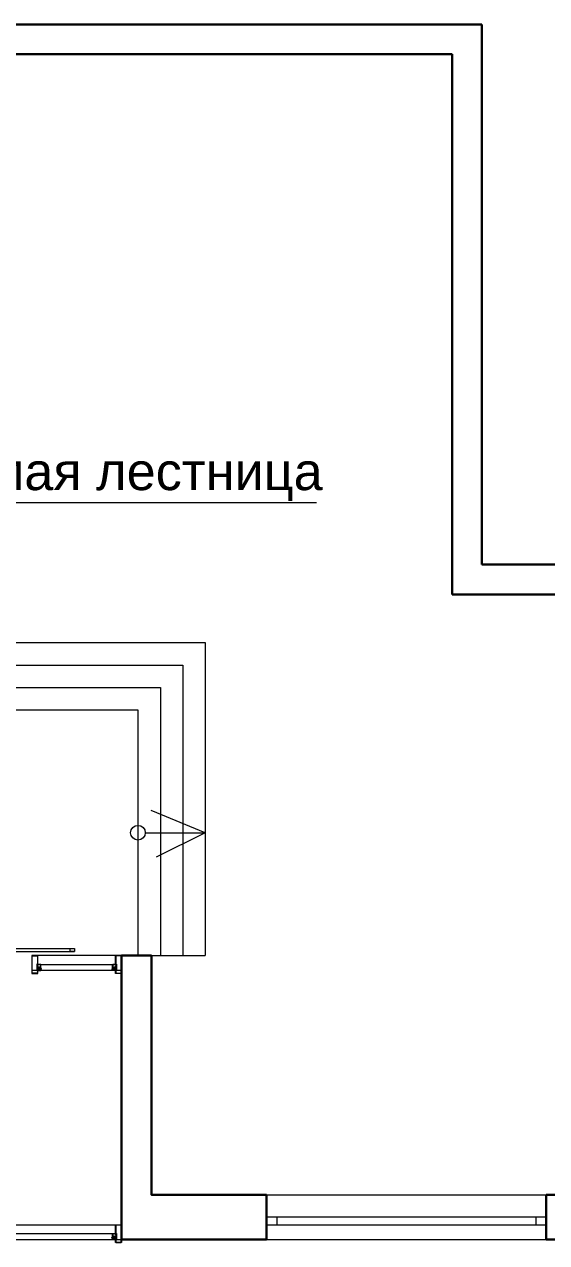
# Model space of a CAD drawing. Header units: metres. Extents: x -443 to 179, y -184 to -91.
# Drawn here: x -104.21 to -100.71, y -165.75 to -157.61 of the extents above; entities that cross this region are included whole.
import ezdxf

# ---------------------------------------------------------------- set-up
doc = ezdxf.new("R2010")
doc.units = ezdxf.units.M
doc.header["$MEASUREMENT"] = 0
for name, color, linetype, lineweight in [('Level 50', 7, 'Continuous', 0), ('выноска', 7, 'Continuous', 20), ('окна', 153, 'Continuous', 18), ('стена', 7, 'Continuous', 40)]:
    doc.layers.add(name, color=color, linetype=linetype, lineweight=lineweight)
doc.styles.add('Style-Arial', font='arial.ttf')

msp = doc.modelspace()

# ---------------------------------------------------------------- linework, layer by layer
at = {"color": 7, "linetype": 'Continuous', "lineweight": 13}
for points in [[(-106.74711114, -161.7451916), (-102.99711114, -161.7451916), (-102.99711114, -163.8351916)], [(-106.74711114, -161.8951916), (-103.14711114, -161.8951916), (-103.14711114, -163.8351916)], [(-106.74711114, -162.0451916), (-103.29711114, -162.0451916), (-103.29711114, -163.8351916)], [(-106.74711114, -162.1951916), (-103.44711114, -162.1951916), (-103.44711114, -163.8351916)], [(-103.55711114, -163.8351916), (-102.99711114, -163.8351916)]]:
    msp.add_lwpolyline(points, dxfattribs=at)
msp.add_circle((-103.44711114, -163.0151916), 0.04900933, dxfattribs=at)
at = {"layer": 'Level 50', "color": 7, "linetype": 'Continuous', "lineweight": 0}
for p, q in [((-102.99711114, -163.0151916), (-103.35932265, -162.86698238)), ((-103.39810182, -163.0151916), (-102.99711114, -163.0151916)), ((-102.99711114, -163.0151916), (-103.32566537, -163.17860812))]:
    msp.add_line(p, q, dxfattribs=at)
at = {"layer": 'Level 50', "color": 7, "linetype": 'Continuous', "lineweight": 30}
for points in [[(-121.14711114, -157.61425684), (-113.93711114, -157.61425684), (-110.35711114, -157.61425684), (-106.74711114, -157.61425684), (-101.14711114, -157.61425684), (-101.14711114, -157.61425684)], [(-101.14711114, -157.61425684), (-101.14711114, -161.22425684)], [(-120.94711114, -157.81425684), (-114.13711114, -157.81425684), (-114.13711114, -158.48425684), (-113.93711114, -158.48425684), (-113.93711114, -157.81425684), (-110.55711114, -157.81425684), (-110.55711114, -158.48425684), (-110.35711114, -158.48425684), (-110.35711114, -157.81425684), (-106.94711114, -157.81425684), (-106.94711114, -158.41425684), (-106.74711114, -158.41425684), (-106.74711114, -157.81425684), (-101.34711114, -157.81425684)], [(-101.34711114, -157.81425684), (-101.34711114, -161.42425684)], [(-101.14711114, -161.22425684), (-98.53711114, -161.22425684), (-98.53711114, -160.12425684), (-99.85711114, -160.12425684)], [(-101.34711114, -161.42425684), (-99.95711114, -161.42425684), (-99.95711114, -162.30425684)], [(-103.35711114, -163.8351916), (-103.55711114, -163.8351916), (-103.55711114, -165.73425684), (-102.58711114, -165.73425684)], [(-103.35711114, -163.8351916), (-103.35711114, -165.43425684), (-102.58711114, -165.43425684)], [(-102.58711114, -165.43425684), (-102.58711114, -165.73425684)], [(-100.71711114, -165.43425684), (-99.95711114, -165.43425684)], [(-100.71711114, -165.43425684), (-100.71711114, -165.73425684)], [(-100.71711114, -165.73425684), (-99.11711114, -165.73425684)]]:
    msp.add_lwpolyline(points, dxfattribs=at)
at = {"layer": 'выноска', "linetype": 'Continuous', "lineweight": 0, "flags": 128}
msp.add_lwpolyline([(-106.35169788, -160.80961511), (-102.25381248, -160.80961511)], dxfattribs=at)
at = {"layer": 'окна', "color": 5}
for p, q in [((-104.60311114, -165.63425684), (-103.55711114, -165.63425684)), ((-104.60311114, -165.73425684), (-103.55711114, -165.73425684))]:
    msp.add_line(p, q, dxfattribs=at)
for points in [[(-104.44241417, -163.78840154), (-103.87180734, -163.78840141)], [(-104.44241417, -163.80840154), (-103.87180734, -163.80840141)], [(-103.55711114, -163.8351916), (-104.15711076, -163.8351916)], [(-104.15511076, -163.9356916), (-104.15511076, -163.8381916), (-104.11911076, -163.8381916), (-104.11911076, -163.8946916), (-104.12411076, -163.8946916), (-104.12411076, -163.9356916), (-104.11911076, -163.9356916), (-104.11911076, -163.9531916), (-104.15511076, -163.9531916), (-104.15511076, -163.9356916)], [(-103.55911114, -163.9356916), (-103.55911114, -163.8381916), (-103.59511114, -163.8381916), (-103.59511114, -163.8946916), (-103.59011114, -163.8946916), (-103.59011114, -163.9356916), (-103.59511114, -163.9356916), (-103.59511114, -163.9531916), (-103.55911114, -163.9531916), (-103.55911114, -163.9356916)], [(-104.15711076, -163.89868839), (-104.15711076, -163.9351916)], [(-103.55711114, -163.9351916), (-104.15711076, -163.9351925)], [(-104.11711076, -163.8951916), (-103.59711114, -163.8951916)], [(-104.09991632, -163.9221916), (-104.11211076, -163.9221916)], [(-104.09996095, -163.9271916), (-104.11211076, -163.9271916)], [(-103.61430558, -163.9221916), (-103.60211114, -163.9221916)], [(-103.61426095, -163.9271916), (-103.60211114, -163.9271916)], [(-103.55911114, -165.73475684), (-103.55911114, -165.63725684), (-103.59511114, -165.63725684), (-103.59511114, -165.69375684), (-103.59011114, -165.69375684), (-103.59011114, -165.73475684), (-103.59511114, -165.73475684), (-103.59511114, -165.75225684), (-103.55911114, -165.75225684), (-103.55911114, -165.73475684)], [(-104.56711114, -165.69425684), (-103.59311114, -165.69425684)], [(-103.61430558, -165.72125684), (-103.60211114, -165.72125684)], [(-103.61426095, -165.72625684), (-103.60211114, -165.72625684)]]:
    msp.add_lwpolyline(points, dxfattribs=at)
for points in [[(-104.15711076, -163.9351916), (-104.15711076, -163.9351916), (-104.15711076, -163.9551916), (-104.11711076, -163.9551916), (-104.11711076, -163.9351916), (-104.09761076, -163.9351916, 0.4142135624), (-104.09711076, -163.9346916), (-104.09711076, -163.9306916, 0.4142135624), (-104.09761076, -163.9301916), (-104.09866076, -163.9301916, 0.4142135624), (-104.09916076, -163.9306916), (-104.09916076, -163.9313916), (-104.09841076, -163.9313916), (-104.09841076, -163.9338916), (-104.10241076, -163.9338916), (-104.10241076, -163.9313916), (-104.10166076, -163.9313916), (-104.10166076, -163.9306916, 0.4142135624), (-104.10216076, -163.9301916), (-104.10561076, -163.9301916), (-104.10561076, -163.9308916, 0.4142135624), (-104.10511076, -163.9313916), (-104.10361076, -163.9313916), (-104.10361076, -163.9336916), (-104.12211076, -163.9336916), (-104.12211076, -163.9159416), (-104.11711076, -163.9159416), (-104.11711076, -163.91244481), (-104.11785535, -163.91200647, 0.5801735595), (-104.11861078, -163.91243837), (-104.11861078, -163.9144416), (-104.12211076, -163.9144416), (-104.12211076, -163.9056916), (-104.12261076, -163.9051916), (-104.12211076, -163.9046916), (-104.12211076, -163.8966916), (-104.11861078, -163.8966916), (-104.11861078, -163.89869482, 0.5801735595), (-104.11785535, -163.89912672), (-104.11711076, -163.89868839), (-104.11711076, -163.8351916), (-104.15711076, -163.8351916), (-104.15711076, -163.89868839)], [(-103.55711114, -163.9351916), (-103.55711114, -163.9351916), (-103.55711114, -163.9551916), (-103.59711114, -163.9551916), (-103.59711114, -163.9351916), (-103.61661114, -163.9351916, -0.4142135624), (-103.61711114, -163.9346916), (-103.61711114, -163.9306916, -0.4142135624), (-103.61661114, -163.9301916), (-103.61556114, -163.9301916, -0.4142135624), (-103.61506114, -163.9306916), (-103.61506114, -163.9313916), (-103.61581114, -163.9313916), (-103.61581114, -163.9338916), (-103.61181114, -163.9338916), (-103.61181114, -163.9313916), (-103.61256114, -163.9313916), (-103.61256114, -163.9306916, -0.4142135624), (-103.61206114, -163.9301916), (-103.60861114, -163.9301916), (-103.60861114, -163.9308916, -0.4142135624), (-103.60911114, -163.9313916), (-103.61061114, -163.9313916), (-103.61061114, -163.9336916), (-103.59211114, -163.9336916), (-103.59211114, -163.9159416), (-103.59711114, -163.9159416), (-103.59711114, -163.91244481), (-103.59636655, -163.91200647, -0.5801735595), (-103.59561112, -163.91243837), (-103.59561112, -163.9144416), (-103.59211114, -163.9144416), (-103.59211114, -163.9056916), (-103.59161114, -163.9051916), (-103.59211114, -163.9046916), (-103.59211114, -163.8966916), (-103.59561112, -163.8966916), (-103.59561112, -163.89869482, -0.5801735595), (-103.59636655, -163.89912672), (-103.59711114, -163.89868839), (-103.59711114, -163.8351916), (-103.55711114, -163.8351916), (-103.55711114, -163.89868839)], [(-103.55711114, -165.73425684), (-103.55711114, -165.73425684), (-103.55711114, -165.75425684), (-103.59711114, -165.75425684), (-103.59711114, -165.73425684), (-103.61661114, -165.73425684, -0.4142135624), (-103.61711114, -165.73375684), (-103.61711114, -165.72975684, -0.4142135624), (-103.61661114, -165.72925684), (-103.61556114, -165.72925684, -0.4142135624), (-103.61506114, -165.72975684), (-103.61506114, -165.73045684), (-103.61581114, -165.73045684), (-103.61581114, -165.73295684), (-103.61181114, -165.73295684), (-103.61181114, -165.73045684), (-103.61256114, -165.73045684), (-103.61256114, -165.72975684, -0.4142135624), (-103.61206114, -165.72925684), (-103.60861114, -165.72925684), (-103.60861114, -165.72995684, -0.4142135624), (-103.60911114, -165.73045684), (-103.61061114, -165.73045684), (-103.61061114, -165.73275684), (-103.59211114, -165.73275684), (-103.59211114, -165.71500684), (-103.59711114, -165.71500684), (-103.59711114, -165.71151005), (-103.59636655, -165.71107172, -0.5801735595), (-103.59561112, -165.71150362), (-103.59561112, -165.71350684), (-103.59211114, -165.71350684), (-103.59211114, -165.70475684), (-103.59161114, -165.70425684), (-103.59211114, -165.70375684), (-103.59211114, -165.69575684), (-103.59561112, -165.69575684), (-103.59561112, -165.69776007, -0.5801735595), (-103.59636655, -165.69819197), (-103.59711114, -165.69775364), (-103.59711114, -165.63425684), (-103.55711114, -165.63425684), (-103.55711114, -165.69775364)]]:
    msp.add_lwpolyline(points, format="xyb", dxfattribs=at)
at = {"layer": 'окна', "color": 5, "ltscale": 100}
msp.add_lwpolyline([(-103.90120051, -163.78840154), (-103.87180734, -163.78840154), (-103.87180734, -163.80840147), (-103.90120051, -163.80840146)], close=True, dxfattribs=at)
at = {"layer": 'окна', "color": 5}
for points in [[(-104.11211076, -163.9186916), (-104.12211076, -163.9186916), (-104.12211076, -163.9306916), (-104.11211076, -163.9306916)], [(-103.60211114, -163.9186916), (-103.59211114, -163.9186916), (-103.59211114, -163.9306916), (-103.60211114, -163.9306916)], [(-103.60211114, -165.71775684), (-103.59211114, -165.71775684), (-103.59211114, -165.72975684), (-103.60211114, -165.72975684)]]:
    msp.add_lwpolyline(points, close=True, dxfattribs=at)
for points in [[(-104.09811076, -163.9141916), (-104.10711076, -163.9141916), (-104.11501076, -163.9106916), (-104.12141076, -163.9106916, 0.4142135624), (-104.12191076, -163.9111916), (-104.12191076, -163.9114275, 0.2346100061), (-104.12169934, -163.91182856), (-104.12063292, -163.91262249, 0.3036194749), (-104.12018814, -163.91262318), (-104.11891076, -163.9116916), (-104.11501076, -163.9116916), (-104.10711076, -163.9151916), (-104.10361076, -163.9151916), (-104.10361076, -163.9179916), (-104.10361076, -163.9191916), (-104.10238811, -163.9191916), (-104.10181076, -163.9181916), (-104.10261076, -163.9181916), (-104.10261076, -163.9151916), (-104.09811076, -163.9151916), (-104.09811076, -163.9181916), (-104.09931076, -163.9181916), (-104.09873341, -163.9191916), (-104.09711076, -163.9191916), (-104.09711076, -163.8951916), (-104.11711076, -163.8951916), (-104.11711076, -163.8961916), (-104.11511076, -163.8961916), (-104.11511076, -163.8991916), (-104.11917239, -163.8991916), (-104.12076898, -163.89759501, 0.9798244206), (-104.12146196, -163.89831625), (-104.11958661, -163.9001916), (-104.11391076, -163.9001916), (-104.11391076, -163.8961916), (-104.09811076, -163.8961916), (-104.09811076, -163.9141916)], [(-104.10225214, -163.91757881), (-104.10111076, -163.9168916), (-104.10111076, -163.9181916), (-104.10136076, -163.9181916), (-104.10136076, -163.9191916), (-104.1030169, -163.91992766, 0.2781165631), (-104.10360848, -163.92077399, 0.298632436), (-104.10294657, -163.92164845), (-104.10010692, -163.92216216, 1.2270617229), (-104.09995077, -163.92150322), (-104.10231076, -163.9206916), (-104.10036076, -163.9201916), (-104.09936076, -163.9206916), (-104.09686076, -163.9206916), (-104.0923371, -163.92208972, 1.2627930682), (-104.09197854, -163.92151033), (-104.09611076, -163.9181916), (-104.09711076, -163.9181916), (-104.09711076, -163.9191916, -0.4142135624), (-104.09761076, -163.9196916), (-104.09886076, -163.9196916, -0.4142135624), (-104.09936076, -163.9191916), (-104.09936076, -163.9181916), (-104.09961076, -163.9181916), (-104.09961076, -163.9168916), (-104.09846938, -163.91757881, 0.9540885036), (-104.09793108, -163.91713254), (-104.09961076, -163.9151916), (-104.10111076, -163.9151916), (-104.10279044, -163.91713254, 0.9540885036)], [(-104.10225214, -163.93180728), (-104.10111076, -163.9321916), (-104.10111076, -163.93119449), (-104.10136076, -163.93119449), (-104.10136076, -163.93019449), (-104.1030169, -163.92945843, -0.2781165631), (-104.10360848, -163.92861209, -0.298632436), (-104.10294657, -163.92773764), (-104.10010692, -163.92722392, -1.2270617229), (-104.09995077, -163.92788287), (-104.10231076, -163.92869449), (-104.10036076, -163.92919449), (-104.09936076, -163.92869449), (-104.09686076, -163.92869449), (-104.0923371, -163.92729636, -1.2627930682), (-104.09197854, -163.92787576), (-104.09611076, -163.93119449), (-104.09711076, -163.93119449), (-104.09711076, -163.93019449, 0.4142135624), (-104.09761076, -163.92969449), (-104.09886076, -163.92969449, 0.4142135624), (-104.09936076, -163.93019449), (-104.09936076, -163.93119449), (-104.09961076, -163.93119449), (-104.09961076, -163.9321916), (-104.09846938, -163.93180728, -0.9540885036), (-104.09793108, -163.93225354), (-104.09961076, -163.9338916), (-104.10111076, -163.9338916), (-104.10279044, -163.93225354, -0.9540885036)], [(-103.61196976, -163.91757881), (-103.61311114, -163.9168916), (-103.61311114, -163.9181916), (-103.61286114, -163.9181916), (-103.61286114, -163.9191916), (-103.61120501, -163.91992766, -0.2781165631), (-103.61061342, -163.92077399, -0.298632436), (-103.61127534, -163.92164845), (-103.61411498, -163.92216216, -1.2270617229), (-103.61427114, -163.92150322), (-103.61191114, -163.9206916), (-103.61386114, -163.9201916), (-103.61486114, -163.9206916), (-103.61736114, -163.9206916), (-103.6218848, -163.92208972, -1.2627930682), (-103.62224336, -163.92151033), (-103.61811114, -163.9181916), (-103.61711114, -163.9181916), (-103.61711114, -163.9191916, 0.4142135624), (-103.61661114, -163.9196916), (-103.61536114, -163.9196916, 0.4142135624), (-103.61486114, -163.9191916), (-103.61486114, -163.9181916), (-103.61461114, -163.9181916), (-103.61461114, -163.9168916), (-103.61575253, -163.91757881, -0.9540885036), (-103.61629083, -163.91713254), (-103.61461114, -163.9151916), (-103.61311114, -163.9151916), (-103.61143146, -163.91713254, -0.9540885036)], [(-103.61196976, -163.93180728), (-103.61311114, -163.9321916), (-103.61311114, -163.93119449), (-103.61286114, -163.93119449), (-103.61286114, -163.93019449), (-103.61120501, -163.92945843, 0.2781165631), (-103.61061342, -163.92861209, 0.298632436), (-103.61127534, -163.92773764), (-103.61411498, -163.92722392, 1.2270617229), (-103.61427114, -163.92788287), (-103.61191114, -163.92869449), (-103.61386114, -163.92919449), (-103.61486114, -163.92869449), (-103.61736114, -163.92869449), (-103.6218848, -163.92729636, 1.2627930682), (-103.62224336, -163.92787576), (-103.61811114, -163.93119449), (-103.61711114, -163.93119449), (-103.61711114, -163.93019449, -0.4142135624), (-103.61661114, -163.92969449), (-103.61536114, -163.92969449, -0.4142135624), (-103.61486114, -163.93019449), (-103.61486114, -163.93119449), (-103.61461114, -163.93119449), (-103.61461114, -163.9321916), (-103.61575253, -163.93180728, 0.9540885036), (-103.61629083, -163.93225354), (-103.61461114, -163.9338916), (-103.61311114, -163.9338916), (-103.61143146, -163.93225354, 0.9540885036)], [(-103.61611114, -163.9141916), (-103.60711114, -163.9141916), (-103.59921114, -163.9106916), (-103.59281114, -163.9106916, -0.4142135624), (-103.59231114, -163.9111916), (-103.59231114, -163.9114275, -0.2346100061), (-103.59252256, -163.91182856), (-103.59358898, -163.91262249, -0.3036194749), (-103.59403377, -163.91262318), (-103.59531114, -163.9116916), (-103.59921114, -163.9116916), (-103.60711114, -163.9151916), (-103.61061114, -163.9151916), (-103.61061114, -163.9179916), (-103.61061114, -163.9191916), (-103.61183379, -163.9191916), (-103.61241114, -163.9181916), (-103.61161114, -163.9181916), (-103.61161114, -163.9151916), (-103.61611114, -163.9151916), (-103.61611114, -163.9181916), (-103.61491114, -163.9181916), (-103.61548849, -163.9191916), (-103.61711114, -163.9191916), (-103.61711114, -163.8951916), (-103.59711114, -163.8951916), (-103.59711114, -163.8961916), (-103.59911114, -163.8961916), (-103.59911114, -163.8991916), (-103.59504951, -163.8991916), (-103.59345292, -163.89759501, -0.9798244206), (-103.59275995, -163.89831625), (-103.5946353, -163.9001916), (-103.60031114, -163.9001916), (-103.60031114, -163.8961916), (-103.61611114, -163.8961916), (-103.61611114, -163.9141916)], [(-103.61196976, -165.71664406), (-103.61311114, -165.71595684), (-103.61311114, -165.71725684), (-103.61286114, -165.71725684), (-103.61286114, -165.71825684), (-103.61120501, -165.7189929, -0.2781165631), (-103.61061342, -165.71983924, -0.298632436), (-103.61127534, -165.7207137), (-103.61411498, -165.72122741, -1.2270617229), (-103.61427114, -165.72056846), (-103.61191114, -165.71975684), (-103.61386114, -165.71925684), (-103.61486114, -165.71975684), (-103.61736114, -165.71975684), (-103.6218848, -165.72115497, -1.2627930682), (-103.62224336, -165.72057557), (-103.61811114, -165.71725684), (-103.61711114, -165.71725684), (-103.61711114, -165.71825684, 0.4142135624), (-103.61661114, -165.71875684), (-103.61536114, -165.71875684, 0.4142135624), (-103.61486114, -165.71825684), (-103.61486114, -165.71725684), (-103.61461114, -165.71725684), (-103.61461114, -165.71595684), (-103.61575253, -165.71664406, -0.9540885036), (-103.61629083, -165.71619779), (-103.61461114, -165.71425684), (-103.61311114, -165.71425684), (-103.61143146, -165.71619779, -0.9540885036)], [(-103.61196976, -165.73087252), (-103.61311114, -165.73125684), (-103.61311114, -165.73025974), (-103.61286114, -165.73025974), (-103.61286114, -165.72925974), (-103.61120501, -165.72852367, 0.2781165631), (-103.61061342, -165.72767734, 0.298632436), (-103.61127534, -165.72680288), (-103.61411498, -165.72628917, 1.2270617229), (-103.61427114, -165.72694812), (-103.61191114, -165.72775974), (-103.61386114, -165.72825974), (-103.61486114, -165.72775974), (-103.61736114, -165.72775974), (-103.6218848, -165.72636161, 1.2627930682), (-103.62224336, -165.72694101), (-103.61811114, -165.73025974), (-103.61711114, -165.73025974), (-103.61711114, -165.72925974, -0.4142135624), (-103.61661114, -165.72875974), (-103.61536114, -165.72875974, -0.4142135624), (-103.61486114, -165.72925974), (-103.61486114, -165.73025974), (-103.61461114, -165.73025974), (-103.61461114, -165.73125684), (-103.61575253, -165.73087252, 0.9540885036), (-103.61629083, -165.73131879), (-103.61461114, -165.73295684), (-103.61311114, -165.73295684), (-103.61143146, -165.73131879, 0.9540885036)], [(-103.61611114, -165.71325684), (-103.60711114, -165.71325684), (-103.59921114, -165.70975684), (-103.59281114, -165.70975684, -0.4142135624), (-103.59231114, -165.71025684), (-103.59231114, -165.71049275, -0.2346100061), (-103.59252256, -165.71089381), (-103.59358898, -165.71168774, -0.3036194749), (-103.59403377, -165.71168843), (-103.59531114, -165.71075684), (-103.59921114, -165.71075684), (-103.60711114, -165.71425684), (-103.61061114, -165.71425684), (-103.61061114, -165.71705684), (-103.61061114, -165.71825684), (-103.61183379, -165.71825684), (-103.61241114, -165.71725684), (-103.61161114, -165.71725684), (-103.61161114, -165.71425684), (-103.61611114, -165.71425684), (-103.61611114, -165.71725684), (-103.61491114, -165.71725684), (-103.61548849, -165.71825684), (-103.61711114, -165.71825684), (-103.61711114, -165.69425684), (-103.59711114, -165.69425684), (-103.59711114, -165.69525684), (-103.59911114, -165.69525684), (-103.59911114, -165.69825684), (-103.59504951, -165.69825684), (-103.59345292, -165.69666026, -0.9798244206), (-103.59275995, -165.69738149), (-103.5946353, -165.69925684), (-103.60031114, -165.69925684), (-103.60031114, -165.69525684), (-103.61611114, -165.69525684), (-103.61611114, -165.71325684)]]:
    msp.add_lwpolyline(points, format="xyb", close=True, dxfattribs=at)
at = {"layer": 'окна', "ltscale": 100}
for points in [[(-100.71711114, -165.58425684), (-102.58711114, -165.58425684)], [(-102.58711114, -165.58425684), (-102.58711114, -165.63425684), (-102.51711114, -165.63425684), (-102.51711114, -165.58425684), (-102.58711114, -165.58425684)], [(-102.58711114, -165.63425684), (-100.71711114, -165.63425684)], [(-100.78711114, -165.58425684), (-100.78711114, -165.63425684), (-100.71711114, -165.63425684), (-100.71711114, -165.58425684), (-100.78711114, -165.58425684)]]:
    msp.add_lwpolyline(points, dxfattribs=at)
at = {"layer": 'стена', "color": 7, "linetype": 'Continuous', "lineweight": 13}
for points in [[(-102.58711114, -165.43425684), (-100.71711114, -165.43426174)], [(-102.58711114, -165.73425684), (-100.71711114, -165.73425684)]]:
    msp.add_lwpolyline(points, dxfattribs=at)

# ---------------------------------------------------------------- texts
at = {"layer": 'выноска', "linetype": 'Continuous', "lineweight": 0, "insert": (-106.35169788, -160.47628177), "char_height": 0.25, "attachment_point": 1, "line_spacing_factor": 0.7, "style": 'Style-Arial'}
msp.add_mtext('Проектируемая лестница', dxfattribs=at)

doc.saveas('drawing.dxf')
